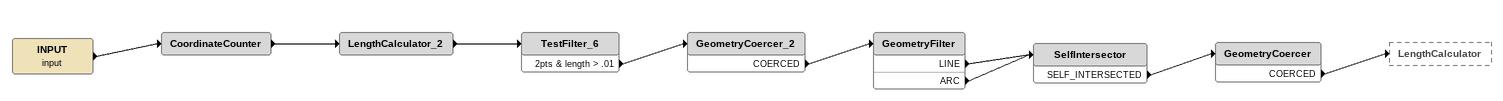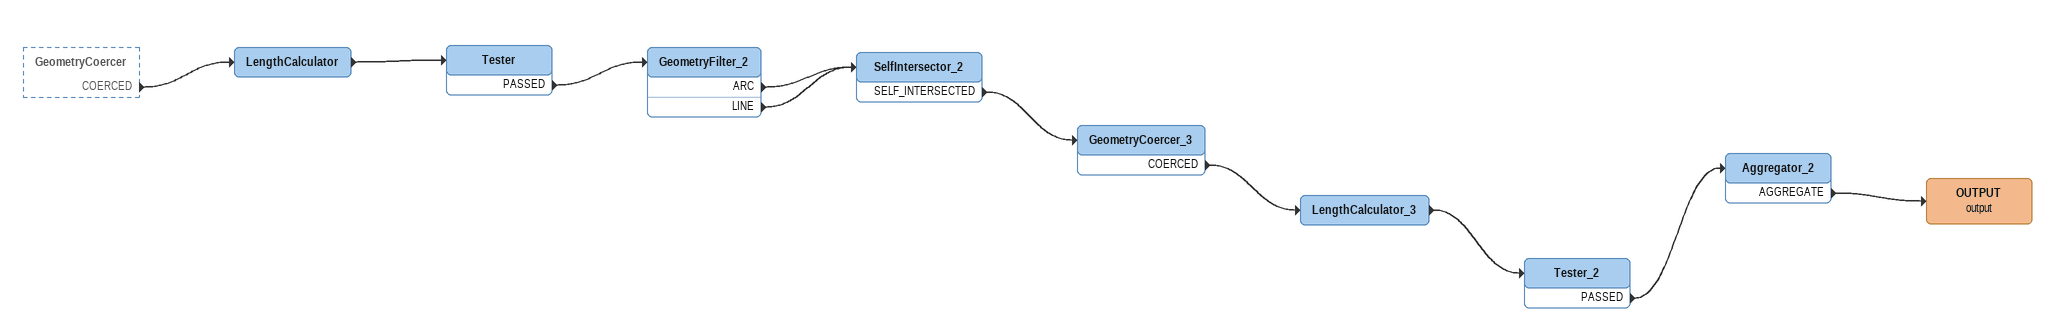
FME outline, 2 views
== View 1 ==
INPUT (input)
    -> CoordinateCounter
CoordinateCounter
    -> LengthCalculator_2
LengthCalculator_2
    -> TestFilter_6
TestFilter_6
    2pts & length > .01 -> GeometryCoercer_2
GeometryCoercer_2
    COERCED -> GeometryFilter
GeometryFilter
    LINE -> SelfIntersector
    ARC -> SelfIntersector
SelfIntersector
    SELF_INTERSECTED -> GeometryCoercer
GeometryCoercer
    COERCED -> LengthCalculator

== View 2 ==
GeometryCoercer [outside]
    COERCED -> LengthCalculator
LengthCalculator
    -> Tester
Tester
    PASSED -> GeometryFilter_2
GeometryFilter_2
    ARC -> SelfIntersector_2
    LINE -> SelfIntersector_2
SelfIntersector_2
    SELF_INTERSECTED -> GeometryCoercer_3
GeometryCoercer_3
    COERCED -> LengthCalculator_3
LengthCalculator_3
    -> Tester_2
Tester_2
    PASSED -> Aggregator_2
Aggregator_2
    AGGREGATE -> OUTPUT (output)
OUTPUT (output)
